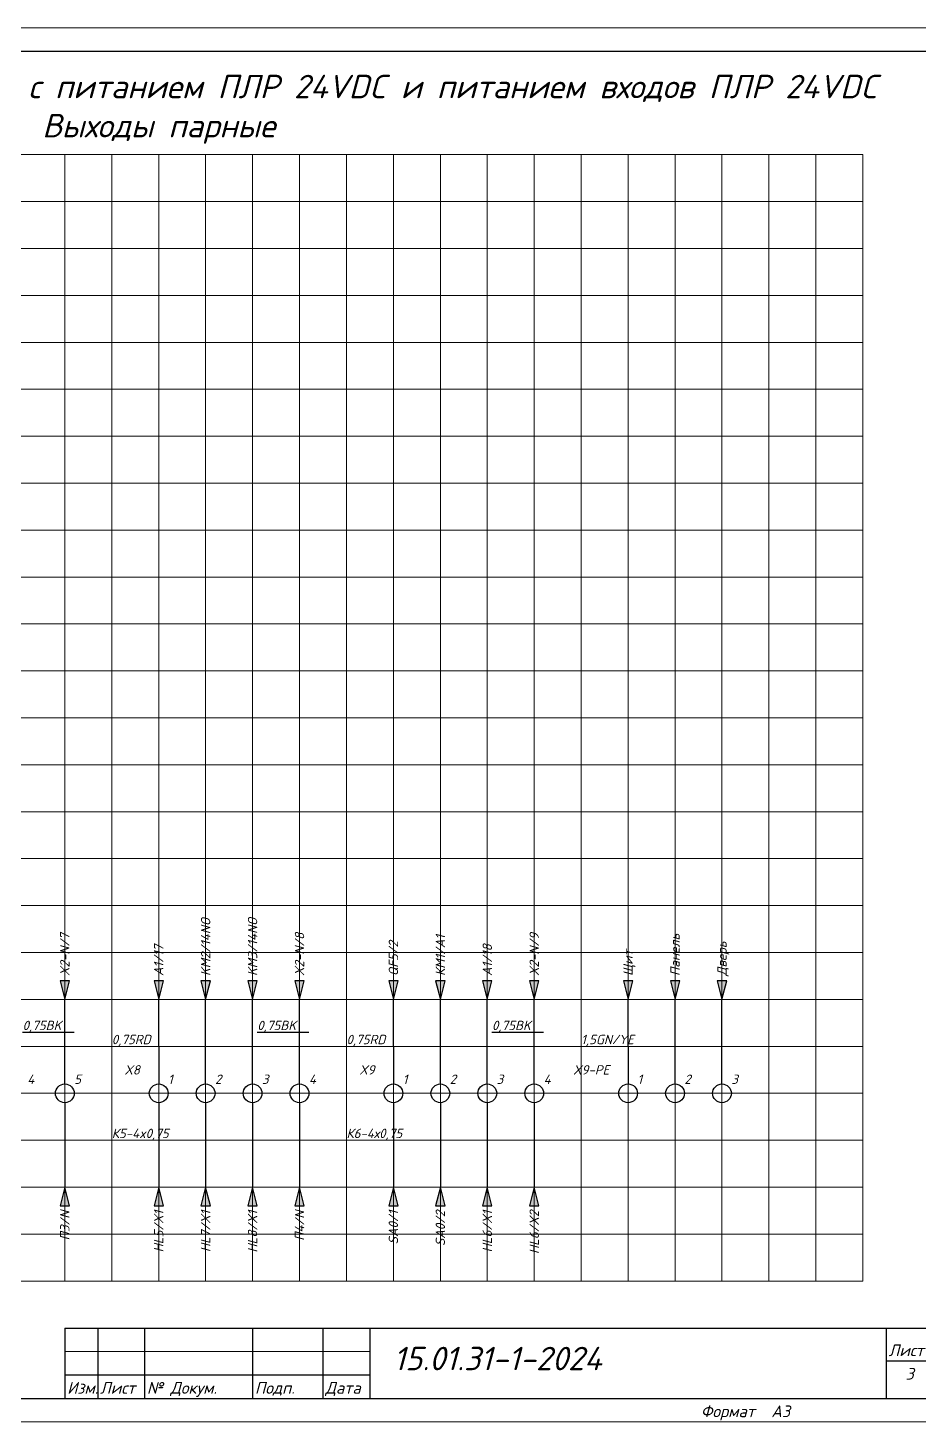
# Model space of a CAD drawing. Header units: millimetres. Extents: x 0 to 53000, y -591 to 24400.
# Drawn here: x 9482.1 to 9672, y 300.2 to 597 of the extents above; entities that cross this region are included whole.
import ezdxf
from ezdxf.enums import TextEntityAlignment as Align

# ---------------------------------------------------------------- set-up
doc = ezdxf.new("R2010")
doc.units = ezdxf.units.MM
for name, color, linetype, lineweight in [('4', 4, 'Continuous', 15), ('Основная', 7, 'Continuous', 30), ('Тонкая для кабелей', 7, 'Continuous', 15)]:
    doc.layers.add(name, color=color, linetype=linetype, lineweight=lineweight)
doc.layers.add('Привязки', color=2, linetype='Continuous', lineweight=0, plot=False, transparency=0.8)
doc.layers.add('рамка', color=253, linetype='Continuous', lineweight=5, transparency=0.8)
doc.styles.add('текст', font='isocpeui.ttf')

# ---------------------------------------------------------------- blocks, each defined once
blk = doc.blocks.new('*U110')
for p, q in [((230, 20), (415, 20)), ((230, 20), (230, 5)), ((237, 20), (237, 5)), ((247, 20), (247, 5)), ((270, 20), (270, 5)), ((285, 20), (285, 5)), ((295, 20), (295, 5)), ((405, 20), (405, 5)), ((405, 13), (415, 13)), ((230, 10), (295, 10)), ((230, 5), (295, 5))]:
    blk.add_line(p, q)
blk.add_lwpolyline([(20, 5), (415, 5), (415, 292), (20, 292)], close=True)
at = {"layer": '4'}
blk.add_line((230, 15), (295, 15), dxfattribs=at)
at = {"layer": 'Привязки'}
blk.add_lwpolyline([(0, 0), (420, 0), (420, 297), (0, 297)], close=True, dxfattribs=at)
at = {"layer": 'рамка'}
blk.add_lwpolyline([(0, 297), (420, 297), (420, 0), (0, 0)], close=True, dxfattribs=at)
at = {"style": 'текст'}
for s, p in [('Лист', (405.5, 14)), ('Изм.', (230.5, 6)), ('Лист', (237.5, 6)), ('№ Докум.', (247.5, 6)), ('Подп.', (270.5, 6)), ('Дата', (285.5, 6)), ('Формат', (365.5, 1)), ('А3', (380.5, 1))]:
    blk.add_text(s, height=2.5, dxfattribs=at).set_placement(p)
for tag, p, height in [('12', (90, 292), 0.00000373), ('13', (90, 292), 0.00000373), ('27', (90, 292), 0.00000522), ('29', (105, 249), 3.5), ('ИЗМ2', (230.5, 16), 2.5), ('ЛИСТИЗМ2', (237.5, 16), 2.5), ('№ДОКУМИЗМ2', (247.5, 16), 2.5), ('28', (415, 20), 0.0000438), ('ОБОЗНАЧЕНИЕ', (300, 11), 5), ('ИЗМ1', (230.5, 11), 2.5), ('ЛИСТИЗМ1', (237.5, 11), 2.5), ('№ДОКУМИЗМ1', (247.5, 11), 2.5), ('ПОДПИЗМ1', (270.5, 11), 2.5), ('ДАТАИЗМ1', (285.5, 11), 2.5), ('ДАТАНКОНТР', (285.5, 11), 2.5), ('ДАТАУТВ', (285.5, 6), 2.5), ('РАЗРАБ', (415, 5), 0.0000135), ('ЛИСТОВ', (415, 5), 0.0000135), ('ПРОВ', (415, 5), 0.0000135), ('ТКОНТР', (415, 5), 0.0000135), ('НКОНТР', (415, 5), 0.0000135), ('УТВ', (415, 5), 0.0000135), ('10', (415, 5), 0.0000135), ('11', (415, 5), 0.0000135), ('ПОДПИЗМ2', (415, 5), 0.0000135), ('ДАТАИЗМ2', (415, 5), 0.0000135), ('ИЗМ3', (415, 5), 0.0000135), ('ЛИСТИЗМ3', (415, 5), 0.0000135), ('№ДОКУМИЗМ3', (415, 5), 0.0000135), ('ПОДПИЗМ3', (415, 5), 0.0000135), ('ДАТАИЗМ3', (415, 5), 0.0000135), ('ИЗМ4', (415, 5), 0.0000135), ('ЛИСТИЗМ4', (415, 5), 0.0000135), ('№ДОКУМИЗМ4', (415, 5), 0.0000135), ('ПОДПИЗМ4', (415, 5), 0.0000135), ('ДАТАИЗМ4', (415, 5), 0.0000135), ('ДАТАРАЗРАБ', (415, 5), 0.0000135), ('ДАТАПРОВ', (415, 5), 0.0000135), ('ДАТАТКОНТР', (415, 5), 0.0000135)]:
    blk.add_attdef(tag, p, '', height=height, dxfattribs=at)
for tag, p, height, rotation in [('ОБОЗНАЧЕНИЕ-ВЕРХ', (85, 286), 3.5, 180), ('ПРИМЕНЯЕМОСТЬ', (19, 232.5), 2.5, 90), ('СПРАВ№', (19, 172.5), 2.5, 90), ('ДАТАУЧЁТАДУБЛ', (19, 115.5), 2.5, 90), ('ИНВ№ДУБЛ', (19, 90.5), 2.5, 90), ('ВЗАМИНВ№', (19, 65.5), 2.5, 90), ('ДАТАУЧЁТА', (19, 30.5), 2.5, 90), ('ИНВ№ПОДЛ', (19, 5.5), 2.5, 90)]:
    blk.add_attdef(tag, p, '', height=height, rotation=rotation, dxfattribs=at)
blk.add_attdef('30', text='', height=5, dxfattribs=at).set_placement((355, 34), align=Align.MIDDLE)
for tag, height, p in [('ЛИСТ', 2.5, (410, 9)), ('НАИМЕНОВАНИЕ1', 0.000027, (415, 5)), ('НАИМЕНОВАНИЕ2', 0.0000189, (415, 5)), ('НАИМЕНОВАНИЕ3', 0.0000189, (415, 5)), ('НАИМЕНОВАНИЕ4', 0.0000135, (415, 5)), ('МАССА', 0.0000189, (415, 5)), ('МАСШТАБ', 0.0000189, (415, 5)), ('МАТЕРИАЛ1', 0.0000135, (415, 5)), ('МАТЕРИАЛ2', 0.0000135, (415, 5)), ('МАТЕРИАЛ3', 0.0000135, (415, 5)), ('ПРЕДПРИЯТИЕ1', 0.0000189, (415, 5)), ('ПРЕДПРИЯТИЕ2', 0.0000189, (415, 5)), ('ПРЕДПРИЯТИЕ3', 0.0000189, (415, 5))]:
    blk.add_attdef(tag, text='', height=height, dxfattribs=at).set_placement(p, align=Align.CENTER)
for tag in ['ЛИТЕРА', 'ЛИТЕРА2', 'ЛИТЕРА3']:
    blk.add_attdef(tag, text='', height=0.0000135, dxfattribs=at).set_placement((415, 5), align=Align.RIGHT)
for tag in ['ИНДЕКС', 'ИНДЕКС2', 'ИНДЕКС3']:
    blk.add_attdef(tag, text='', height=0.0000135, dxfattribs=at).set_placement((415, 5), align=Align.TOP_LEFT)

msp = doc.modelspace()

# ---------------------------------------------------------------- hatches: boundary and pattern name
at = {"layer": 'Основная'}
h = msp.add_hatch(color=256, dxfattribs=at)
h.dxf.hatch_style = 1
h.paths.add_polyline_path([(9490, 390), (9491, 394), (9490, 394)])
h.paths.add_polyline_path([(9490, 390), (9490, 394), (9489, 394)])
h = msp.add_hatch(color=256, dxfattribs=at)
h.dxf.hatch_style = 1
h.paths.add_polyline_path([(9510, 390), (9511, 394), (9510, 394)])
h.paths.add_polyline_path([(9510, 390), (9510, 394), (9509, 394)])
h = msp.add_hatch(color=256, dxfattribs=at)
h.dxf.hatch_style = 1
h.paths.add_polyline_path([(9520, 390), (9521, 394), (9520, 394)])
h.paths.add_polyline_path([(9520, 390), (9520, 394), (9519, 394)])
h = msp.add_hatch(color=256, dxfattribs=at)
h.dxf.hatch_style = 1
h.paths.add_polyline_path([(9530, 390), (9531, 394), (9530, 394)])
h.paths.add_polyline_path([(9530, 390), (9530, 394), (9529, 394)])
h = msp.add_hatch(color=256, dxfattribs=at)
h.dxf.hatch_style = 1
h.paths.add_polyline_path([(9540, 390), (9541, 394), (9540, 394)])
h.paths.add_polyline_path([(9540, 390), (9540, 394), (9539, 394)])
h = msp.add_hatch(color=256, dxfattribs=at)
h.dxf.hatch_style = 1
h.paths.add_polyline_path([(9560, 390), (9561, 394), (9560, 394)])
h.paths.add_polyline_path([(9560, 390), (9560, 394), (9559, 394)])
h = msp.add_hatch(color=256, dxfattribs=at)
h.dxf.hatch_style = 1
h.paths.add_polyline_path([(9570, 390), (9571, 394), (9570, 394)])
h.paths.add_polyline_path([(9570, 390), (9570, 394), (9569, 394)])
h = msp.add_hatch(color=256, dxfattribs=at)
h.dxf.hatch_style = 1
h.paths.add_polyline_path([(9580, 390), (9581, 394), (9580, 394)])
h.paths.add_polyline_path([(9580, 390), (9580, 394), (9579, 394)])
h = msp.add_hatch(color=256, dxfattribs=at)
h.dxf.hatch_style = 1
h.paths.add_polyline_path([(9590, 390), (9591, 394), (9590, 394)])
h.paths.add_polyline_path([(9590, 390), (9590, 394), (9589, 394)])
h = msp.add_hatch(color=256, dxfattribs=at)
h.dxf.hatch_style = 1
h.paths.add_polyline_path([(9610, 390), (9611, 394), (9610, 394)])
h.paths.add_polyline_path([(9610, 390), (9610, 394), (9609, 394)])
h = msp.add_hatch(color=256, dxfattribs=at)
h.dxf.hatch_style = 1
h.paths.add_polyline_path([(9620, 390), (9621, 394), (9620, 394)])
h.paths.add_polyline_path([(9620, 390), (9620, 394), (9619, 394)])
h = msp.add_hatch(color=256, dxfattribs=at)
h.dxf.hatch_style = 1
h.paths.add_polyline_path([(9630, 390), (9631, 394), (9630, 394)])
h.paths.add_polyline_path([(9630, 390), (9630, 394), (9629, 394)])
h = msp.add_hatch(color=256, dxfattribs=at)
h.dxf.hatch_style = 1
h.paths.add_polyline_path([(9490, 350), (9489, 346), (9490, 346)])
h.paths.add_polyline_path([(9490, 350), (9490, 346), (9491, 346)])
h = msp.add_hatch(color=256, dxfattribs=at)
h.dxf.hatch_style = 1
h.paths.add_polyline_path([(9510, 350), (9509, 346), (9510, 346)])
h.paths.add_polyline_path([(9510, 350), (9510, 346), (9511, 346)])
h = msp.add_hatch(color=256, dxfattribs=at)
h.dxf.hatch_style = 1
h.paths.add_polyline_path([(9520, 350), (9519, 346), (9520, 346)])
h.paths.add_polyline_path([(9520, 350), (9520, 346), (9521, 346)])
h = msp.add_hatch(color=256, dxfattribs=at)
h.dxf.hatch_style = 1
h.paths.add_polyline_path([(9530, 350), (9529, 346), (9530, 346)])
h.paths.add_polyline_path([(9530, 350), (9530, 346), (9531, 346)])
h = msp.add_hatch(color=256, dxfattribs=at)
h.dxf.hatch_style = 1
h.paths.add_polyline_path([(9540, 350), (9539, 346), (9540, 346)])
h.paths.add_polyline_path([(9540, 350), (9540, 346), (9541, 346)])
h = msp.add_hatch(color=256, dxfattribs=at)
h.dxf.hatch_style = 1
h.paths.add_polyline_path([(9560, 350), (9559, 346), (9560, 346)])
h.paths.add_polyline_path([(9560, 350), (9560, 346), (9561, 346)])
h = msp.add_hatch(color=256, dxfattribs=at)
h.dxf.hatch_style = 1
h.paths.add_polyline_path([(9570, 350), (9569, 346), (9570, 346)])
h.paths.add_polyline_path([(9570, 350), (9570, 346), (9571, 346)])
h = msp.add_hatch(color=256, dxfattribs=at)
h.dxf.hatch_style = 1
h.paths.add_polyline_path([(9580, 350), (9579, 346), (9580, 346)])
h.paths.add_polyline_path([(9580, 350), (9580, 346), (9581, 346)])
h = msp.add_hatch(color=256, dxfattribs=at)
h.dxf.hatch_style = 1
h.paths.add_polyline_path([(9590, 350), (9589, 346), (9590, 346)])
h.paths.add_polyline_path([(9590, 350), (9590, 346), (9591, 346)])

# ---------------------------------------------------------------- linework, layer by layer
for p, q in [((9489, 394), (9490, 390)), ((9491, 394), (9489, 394)), ((9490, 390), (9491, 394)), ((9509, 394), (9510, 390)), ((9511, 394), (9509, 394)), ((9510, 390), (9511, 394)), ((9519, 394), (9520, 390)), ((9521, 394), (9519, 394)), ((9520, 390), (9521, 394)), ((9529, 394), (9530, 390)), ((9531, 394), (9529, 394)), ((9530, 390), (9531, 394)), ((9539, 394), (9540, 390)), ((9541, 394), (9539, 394)), ((9540, 390), (9541, 394)), ((9559, 394), (9560, 390)), ((9561, 394), (9559, 394)), ((9560, 390), (9561, 394)), ((9569, 394), (9570, 390)), ((9571, 394), (9569, 394)), ((9570, 390), (9571, 394)), ((9579, 394), (9580, 390)), ((9581, 394), (9579, 394)), ((9580, 390), (9581, 394)), ((9589, 394), (9590, 390)), ((9591, 394), (9589, 394)), ((9590, 390), (9591, 394)), ((9609, 394), (9610, 390)), ((9611, 394), (9609, 394)), ((9610, 390), (9611, 394)), ((9619, 394), (9620, 390)), ((9621, 394), (9619, 394)), ((9620, 390), (9621, 394)), ((9629, 394), (9630, 390)), ((9631, 394), (9629, 394)), ((9630, 390), (9631, 394)), ((9490, 380), (9490, 390)), ((9510, 380), (9510, 390)), ((9520, 380), (9520, 390)), ((9530, 380), (9530, 390)), ((9540, 380), (9540, 390)), ((9560, 380), (9560, 390)), ((9570, 380), (9570, 390)), ((9580, 380), (9580, 390)), ((9590, 380), (9590, 390)), ((9610, 380), (9610, 390)), ((9620, 380), (9620, 390)), ((9630, 380), (9630, 390)), ((9481, 383), (9492, 383)), ((9531, 383), (9542, 383)), ((9581, 383), (9592, 383)), ((9490, 372), (9490, 380)), ((9510, 380), (9510, 372)), ((9520, 372), (9520, 380)), ((9530, 372), (9530, 380)), ((9540, 372), (9540, 380)), ((9560, 380), (9560, 372)), ((9570, 372), (9570, 380)), ((9580, 372), (9580, 380)), ((9590, 372), (9590, 380)), ((9610, 380), (9610, 372)), ((9620, 372), (9620, 380)), ((9630, 372), (9630, 380)), ((9490, 368), (9490, 350)), ((9510, 368), (9510, 350)), ((9520, 368), (9520, 350)), ((9530, 368), (9530, 350)), ((9540, 368), (9540, 350)), ((9560, 368), (9560, 360)), ((9570, 368), (9570, 360)), ((9580, 368), (9580, 360)), ((9590, 368), (9590, 360)), ((9560, 360), (9560, 350)), ((9570, 360), (9570, 350)), ((9580, 360), (9580, 350)), ((9590, 360), (9590, 350)), ((9490, 350), (9489, 346)), ((9491, 346), (9490, 350)), ((9510, 350), (9509, 346)), ((9511, 346), (9510, 350)), ((9520, 350), (9519, 346)), ((9521, 346), (9520, 350)), ((9530, 350), (9529, 346)), ((9531, 346), (9530, 350)), ((9540, 350), (9539, 346)), ((9541, 346), (9540, 350)), ((9560, 350), (9559, 346)), ((9561, 346), (9560, 350)), ((9570, 350), (9569, 346)), ((9571, 346), (9570, 350)), ((9580, 350), (9579, 346)), ((9581, 346), (9580, 350)), ((9590, 350), (9589, 346)), ((9591, 346), (9590, 350)), ((9489, 346), (9491, 346)), ((9509, 346), (9511, 346)), ((9519, 346), (9521, 346)), ((9529, 346), (9531, 346)), ((9539, 346), (9541, 346)), ((9559, 346), (9561, 346)), ((9569, 346), (9571, 346)), ((9579, 346), (9581, 346)), ((9589, 346), (9591, 346))]:
    msp.add_line(p, q, dxfattribs=at)
for centre in [(9490, 370), (9510, 370), (9520, 370), (9530, 370), (9540, 370), (9560, 370), (9570, 370), (9580, 370), (9590, 370), (9610, 370), (9620, 370), (9630, 370)]:
    msp.add_circle(centre, 2, dxfattribs=at)
at = {"layer": 'Привязки'}
for p, q in [((9290, 570), (9660, 570)), ((9490, 570), (9490, 330)), ((9500, 570), (9500, 330)), ((9510, 570), (9510, 330)), ((9520, 570), (9520, 330)), ((9530, 570), (9530, 330)), ((9540, 570), (9540, 330)), ((9550, 570), (9550, 330)), ((9560, 570), (9560, 330)), ((9570, 570), (9570, 330)), ((9580, 570), (9580, 330)), ((9590, 570), (9590, 330)), ((9600, 570), (9600, 330)), ((9610, 570), (9610, 330)), ((9620, 570), (9620, 330)), ((9630, 570), (9630, 330)), ((9640, 570), (9640, 330)), ((9650, 570), (9650, 330)), ((9660, 570), (9660, 330)), ((9290, 560), (9660, 560)), ((9290, 550), (9660, 550)), ((9290, 540), (9660, 540)), ((9290, 530), (9660, 530)), ((9290, 520), (9660, 520)), ((9290, 510), (9660, 510)), ((9290, 500), (9660, 500)), ((9290, 490), (9660, 490)), ((9290, 480), (9660, 480)), ((9290, 470), (9660, 470)), ((9290, 460), (9660, 460)), ((9290, 450), (9660, 450)), ((9290, 440), (9660, 440)), ((9290, 430), (9660, 430)), ((9290, 420), (9660, 420)), ((9290, 410), (9660, 410)), ((9290, 400), (9660, 400)), ((9290, 390), (9660, 390)), ((9290, 380), (9660, 380)), ((9290, 370), (9660, 370)), ((9290, 360), (9660, 360)), ((9290, 350), (9660, 350)), ((9290, 340), (9660, 340)), ((9660, 330), (9480, 330))]:
    msp.add_line(p, q, dxfattribs=at)
at = {"layer": 'Тонкая для кабелей'}
for p, q in [((9532, 380), (9500, 380)), ((9582, 380), (9550, 380)), ((9632, 380), (9600, 380)), ((9492, 360), (9440, 360)), ((9542, 360), (9500, 360)), ((9592, 360), (9550, 360))]:
    msp.add_line(p, q, dxfattribs=at)

# ---------------------------------------------------------------- block references
ref = msp.add_blockref('*U110', (9260, 300))
ref.add_attrib('ОБОЗНАЧЕНИЕ', '15.01.31-1-2024', (9560, 311), dxfattribs={"height": 5, "style": 'текст'})
ref.add_attrib('ЛИСТ', '3', dxfattribs={"height": 2.5, "style": 'текст'}).set_placement((9670, 309), align=Align.CENTER)

# ---------------------------------------------------------------- texts
at = {"layer": 'Основная', "style": 'текст'}
for s, width, heights, insert, char_height, attachment_point in [('Принципиальная электрическая схема с питанием ПЛР 24VDC и питанием входов ПЛР 24VDC\\PВыходы парные', 333.9398066, [15.99579], (9510.0001, 586.99998), 5, 2), ('X8', 10, [2.17654], (9506, 374), 2, 9), ('X9', 10, [0], (9556, 374), 2, 9), ('X9-PE', 10, [0], (9606, 374), 2, 9), ('4', 3, [0], (9482, 372), 2, 7), ('5', 3, [0], (9492, 372), 2, 7), ('1', 3, [0], (9512, 372), 2, 7), ('2', 3, [0], (9522, 372), 2, 7), ('3', 3, [0], (9532, 372), 2, 7), ('4', 3, [0], (9542, 372), 2, 7), ('1', 3, [0], (9562, 372), 2, 7), ('2', 3, [0], (9572, 372), 2, 7), ('3', 3, [0], (9582, 372), 2, 7), ('4', 3, [0], (9592, 372), 2, 7), ('1', 3, [0], (9612, 372), 2, 7), ('2', 3, [0], (9622, 372), 2, 7), ('3', 3, [0], (9632, 372), 2, 7)]:
    msp.add_mtext_dynamic_manual_height_columns(s, width=width, gutter_width=200, heights=heights, dxfattribs=dict(at, insert=insert, char_height=char_height, attachment_point=attachment_point))
at = {"layer": 'Основная', "char_height": 2, "rotation": 90, "style": 'текст'}
for s, width, insert, attachment_point in [('KM2/14NO', 5.8793103, (9519, 395), 1), ('KM3/14NO', 5.8793103, (9529, 395), 1), ('X2-N/7', 5.8793103, (9489, 395), 1), ('X2-N/8', 5.8793103, (9539, 395), 1), ('КМ1/А1', 5.8793103, (9569, 395), 1), ('X2-N/9', 5.8793103, (9589, 395), 1), ('Панель', 5.8793103, (9619, 395), 1), ('A1/17', 5.8793103, (9509, 395), 1), ('QF5/2', 5.8793103, (9559, 395), 1), ('A1/18', 5.8793103, (9579, 395), 1), ('Щит', 5.8793103, (9609, 395), 1), ('Дверь', 5.8793103, (9629, 395), 1), ('\\pxt2;П3/N', 5.8793103, (9491, 345), 9), ('HL5/X1', 5.8793103, (9511, 345), 9), ('HL7/X1', 5.8793103, (9521, 345), 9), ('HL8/X1', 5.8793103, (9531, 345), 9), ('П4/N', 5.8793103, (9541, 345), 9), ('SA0/1', 5.8793103, (9561, 345), 9), ('SA0/2', 5.8793103, (9571, 345), 9), ('HL6/X1', 5.8793103, (9581, 345), 9), ('HL6/X2', 7.5063457, (9591, 345), 9)]:
    msp.add_mtext_dynamic_manual_height_columns(s, width=width, gutter_width=200, heights=[0], dxfattribs=dict(at, insert=insert, attachment_point=attachment_point))
at = {"layer": 'Тонкая для кабелей', "char_height": 2, "attachment_point": 7, "style": 'текст'}
for s, width, insert in [('0,75BK', 10, (9481, 383)), ('0,75BK', 10, (9531, 383)), ('0,75BK', 10, (9581, 383)), ('0,75RD', 10, (9500, 380)), ('0,75RD', 10, (9550, 380)), ('1,5GN/YE', 10, (9600, 380)), ('К5-4x0,75', 10, (9500, 360)), ('К6-4х0,75', 15.2567603, (9550, 360))]:
    msp.add_mtext_dynamic_manual_height_columns(s, width=width, gutter_width=200, heights=[0], dxfattribs=dict(at, insert=insert))

doc.saveas('drawing.dxf')
